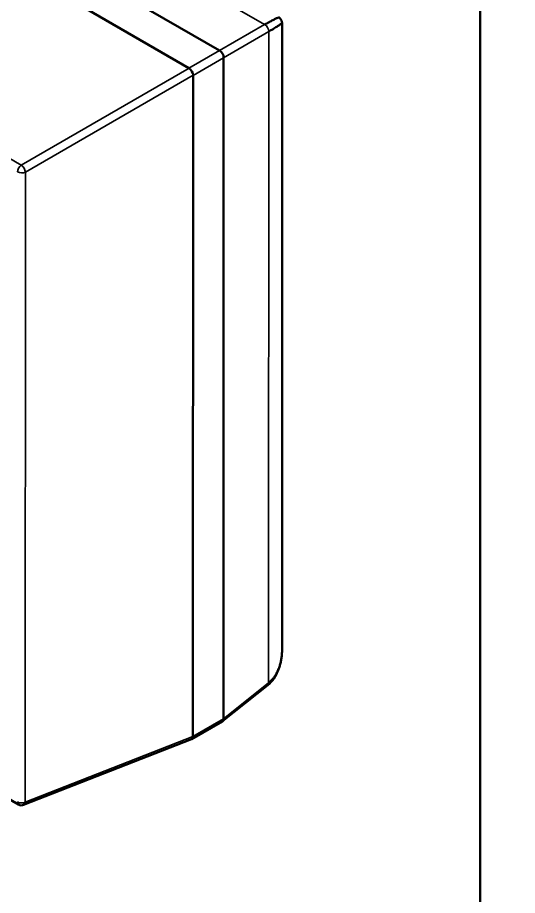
# Model space of a CAD drawing. Header units: millimetres. Extents: x 3137 to 5094, y 789 to 1822.
# Drawn here: x 4206.82 to 4208.554, y 1607.566 to 1610.612 of the extents above; entities that cross this region are included whole.
import ezdxf

# ---------------------------------------------------------------- set-up
doc = ezdxf.new("R2010")
doc.units = ezdxf.units.MM
doc.header["$LTSCALE"] = 1.8
doc.layers.add('외형선(ISO)', color=7, linetype='Continuous', lineweight=50)
doc.layers.add('좁은 외형선(ISO)', color=7, linetype='Continuous', lineweight=35)

msp = doc.modelspace()

# ---------------------------------------------------------------- linework, layer by layer
at = {"layer": '외형선(ISO)'}
for p, q in [((4208.4244, 1591.1292), (4208.4244, 1613.1014)), ((4207.5206, 1610.4978), (4207.1198, 1610.7292)), ((4207.4145, 1610.4365), (4207.0079, 1610.6714)), ((4207.7379, 1610.5953), (4207.7376, 1608.4208)), ((4207.5206, 1610.4977), (4207.5206, 1610.4978)), ((4207.5343, 1608.1791), (4207.5347, 1610.4733)), ((4207.5347, 1610.4733), (4207.5347, 1610.4733)), ((4207.4146, 1610.4365), (4207.4145, 1610.4365)), ((4207.4283, 1608.1179), (4207.4286, 1610.412)), ((4207.4286, 1610.412), (4207.4286, 1610.4121)), ((4205.7432, 1608.5054), (4206.8235, 1607.8815)), ((4207.5313, 1608.1707), (4207.6879, 1608.2958)), ((4207.4239, 1608.1086), (4207.5304, 1608.1701)), ((4207.5343, 1608.1791), (4207.5343, 1608.1791)), ((4207.423, 1608.1082), (4206.8408, 1607.8802)), ((4207.4283, 1608.1178), (4207.4283, 1608.1179))]:
    msp.add_line(p, q, dxfattribs=at)
msp.add_arc((4206.8335, 1607.8988), 0.02, 239.9906, 291.3831, dxfattribs=at)
for centre, major_axis, ratio, start_param, end_param in [((4208.5541, 1609.0965), (2.5, 4.3301), 0.57735, 5.497787, 8.63938), ((4207.52, 1610.4811), (0.01, -0.0173), 0.626638, 0.787657, 2.353539), ((4207.4151, 1610.4206), (0.01, -0.0173), 0.525861, 0.787677, 2.353552), ((4207.5196, 1608.1869), (0.0113, -0.0165), 0.57624, 6.239577, 7.022328), ((4207.4148, 1608.1264), (0.0087, -0.018), 0.576259, 6.240067, 7.109544)]:
    msp.add_ellipse(centre, major_axis=major_axis, ratio=ratio, start_param=start_param, end_param=end_param, dxfattribs=at)
for points, knots in [([(4207.677, 1610.588), (4207.6797, 1610.5896), (4207.6823, 1610.591), (4207.6848, 1610.5924), (4207.6874, 1610.5938), (4207.6898, 1610.5952), (4207.6922, 1610.5965), (4207.6946, 1610.5978), (4207.6969, 1610.599), (4207.6991, 1610.6002), (4207.7013, 1610.6014), (4207.7034, 1610.6025), (4207.7054, 1610.6036), (4207.7074, 1610.6046), (4207.7093, 1610.6056), (4207.7111, 1610.6064), (4207.7128, 1610.6073), (4207.7145, 1610.6081), (4207.716, 1610.6088), (4207.7175, 1610.6095), (4207.7189, 1610.6102), (4207.7202, 1610.6107), (4207.7214, 1610.6112), (4207.7225, 1610.6117), (4207.7235, 1610.612), (4207.7244, 1610.6124), (4207.7252, 1610.6126), (4207.7259, 1610.6128), (4207.7266, 1610.6129), (4207.7271, 1610.613), (4207.7274, 1610.6129), (4207.7276, 1610.6129), (4207.7278, 1610.6128), (4207.7279, 1610.6127)], [3.2288591, 3.2288591, 3.2288591, 3.2288591, 3.2962923, 3.2962923, 3.2962923, 3.3637255, 3.3637255, 3.3637255, 3.4311586, 3.4311586, 3.4311586, 3.4985918, 3.4985918, 3.4985918, 3.566025, 3.566025, 3.566025, 3.6334582, 3.6334582, 3.6334582, 3.7008913, 3.7008913, 3.7008913, 3.7683245, 3.7683245, 3.7683245, 3.8357577, 3.8357577, 3.8357577, 3.9031909, 3.9031909, 3.9031909, 3.9380442, 3.9380442, 3.9380442, 3.9380442]), ([(4207.7379, 1610.5954), (4207.7379, 1610.5952), (4207.7379, 1610.5951), (4207.7378, 1610.5949), (4207.7377, 1610.5946), (4207.7374, 1610.5941), (4207.737, 1610.5936), (4207.7365, 1610.5931), (4207.7359, 1610.5925), (4207.7351, 1610.5919), (4207.7343, 1610.5912), (4207.7334, 1610.5905), (4207.7323, 1610.5897), (4207.7312, 1610.5889), (4207.73, 1610.588), (4207.7286, 1610.587), (4207.7272, 1610.586), (4207.7257, 1610.585), (4207.7241, 1610.5839), (4207.7224, 1610.5828), (4207.7206, 1610.5817), (4207.7187, 1610.5805), (4207.7168, 1610.5793), (4207.7148, 1610.578), (4207.7127, 1610.5767), (4207.7106, 1610.5753), (4207.7083, 1610.574), (4207.706, 1610.5726), (4207.7037, 1610.5711), (4207.7013, 1610.5697), (4207.6988, 1610.5682), (4207.6963, 1610.5667), (4207.6938, 1610.5652), (4207.6911, 1610.5636)], [2.3452559, 2.3452559, 2.3452559, 2.3452559, 2.3799944, 2.3799944, 2.3799944, 2.4474276, 2.4474276, 2.4474276, 2.5148608, 2.5148608, 2.5148608, 2.582294, 2.582294, 2.582294, 2.6497271, 2.6497271, 2.6497271, 2.7171603, 2.7171603, 2.7171603, 2.7845935, 2.7845935, 2.7845935, 2.8520267, 2.8520267, 2.8520267, 2.9194598, 2.9194598, 2.9194598, 2.986893, 2.986893, 2.986893, 3.0543262, 3.0543262, 3.0543262, 3.0543262]), ([(4207.7274, 1610.6122), (4207.7295, 1610.6104), (4207.7313, 1610.6084), (4207.7344, 1610.6037), (4207.7357, 1610.6009), (4207.7368, 1610.5972), (4207.737, 1610.5962), (4207.7372, 1610.5952)], [0, 0, 0, 0, 0.000808075, 0.000808075, 0.001695555, 0.001695555, 0.001991993, 0.001991993, 0.001991993, 0.001991993]), ([(4207.6908, 1608.304), (4207.6934, 1608.3061), (4207.696, 1608.3083), (4207.6984, 1608.3107), (4207.7009, 1608.3131), (4207.7033, 1608.3157), (4207.7057, 1608.3185), (4207.708, 1608.3212), (4207.7102, 1608.3241), (4207.7123, 1608.3272), (4207.7144, 1608.3303), (4207.7165, 1608.3335), (4207.7184, 1608.3369), (4207.7203, 1608.3404), (4207.722, 1608.344), (4207.7237, 1608.3477), (4207.7253, 1608.3515), (4207.7269, 1608.3554), (4207.7282, 1608.3594), (4207.7296, 1608.3635), (4207.7308, 1608.3677), (4207.7319, 1608.3721), (4207.733, 1608.3765), (4207.734, 1608.381), (4207.7347, 1608.3856), (4207.7355, 1608.3903), (4207.7361, 1608.395), (4207.7366, 1608.3999), (4207.7371, 1608.4048), (4207.7373, 1608.4098), (4207.7375, 1608.4149), (4207.7375, 1608.4169), (4207.7376, 1608.4188), (4207.7376, 1608.4208)], [0.0872665, 0.0872665, 0.0872665, 0.0872665, 0.1546996, 0.1546996, 0.1546996, 0.2221328, 0.2221328, 0.2221328, 0.289566, 0.289566, 0.289566, 0.3569992, 0.3569992, 0.3569992, 0.4244323, 0.4244323, 0.4244323, 0.4918655, 0.4918655, 0.4918655, 0.5592987, 0.5592987, 0.5592987, 0.6267319, 0.6267319, 0.6267319, 0.694165, 0.694165, 0.694165, 0.7615982, 0.7615982, 0.7615982, 0.7876775, 0.7876775, 0.7876775, 0.7876775]), ([(4207.7255, 1608.3521), (4207.7212, 1608.3399), (4207.7155, 1608.3283), (4207.7026, 1608.3097), (4207.6958, 1608.3021), (4207.6879, 1608.2958)], [0.002871225, 0.002871225, 0.002871225, 0.002871225, 0.00704691, 0.00704691, 0.01047629, 0.01047629, 0.01047629, 0.01047629])]:
    msp.add_open_spline(points, degree=3, knots=knots, dxfattribs=at)
at = {"layer": '좁은 외형선(ISO)'}
for p, q in [((4207.677, 1610.588), (4207.2056, 1610.8604)), ((4207.5206, 1610.4977), (4207.677, 1610.588)), ((4207.6911, 1610.5636), (4207.5347, 1610.4733)), ((4207.6908, 1608.304), (4207.6911, 1610.5636)), ((4206.0586, 1610.5476), (4206.8326, 1610.1005)), ((4207.4145, 1610.4365), (4207.5206, 1610.4978)), ((4207.5347, 1610.4733), (4207.4286, 1610.412)), ((4206.8326, 1610.1005), (4207.4146, 1610.4365)), ((4207.4286, 1610.4121), (4206.8467, 1610.0761)), ((4206.8467, 1610.0761), (4206.8464, 1607.89)), ((4207.5343, 1608.1791), (4207.6908, 1608.304)), ((4207.4283, 1608.1179), (4207.5343, 1608.1791)), ((4206.8464, 1607.89), (4207.4283, 1608.1178))]:
    msp.add_line(p, q, dxfattribs=at)
for centre, major_axis, ratio, start_param, end_param in [((4207.6758, 1610.5711), (0.01, -0.0173), 0.67324, 0.788987, 2.352187), ((4206.8339, 1610.085), (-0.01, -0.0173), 0.577241, 4.014352, 5.497882), ((4206.8339, 1610.085), (0.02, 0), 0.57746, 3.927086, 5.410615), ((4206.8339, 1610.085), (0.01, -0.0173), 0.472722, 0.789021, 2.352221), ((4207.6754, 1608.3114), (0.0125, -0.0156), 0.572962, 0, 0.694804), ((4206.8335, 1607.8988), (-0.01, -0.0173), 0.577241, 5.497882, 6.283185), ((4206.8335, 1607.8988), (0.02, 0), 0.57746, 3.927086, 5.410615), ((4206.8335, 1607.8988), (0.0073, -0.0186), 0.573, 0, 0.868023)]:
    msp.add_ellipse(centre, major_axis=major_axis, ratio=ratio, start_param=start_param, end_param=end_param, dxfattribs=at)

doc.saveas('drawing.dxf')
